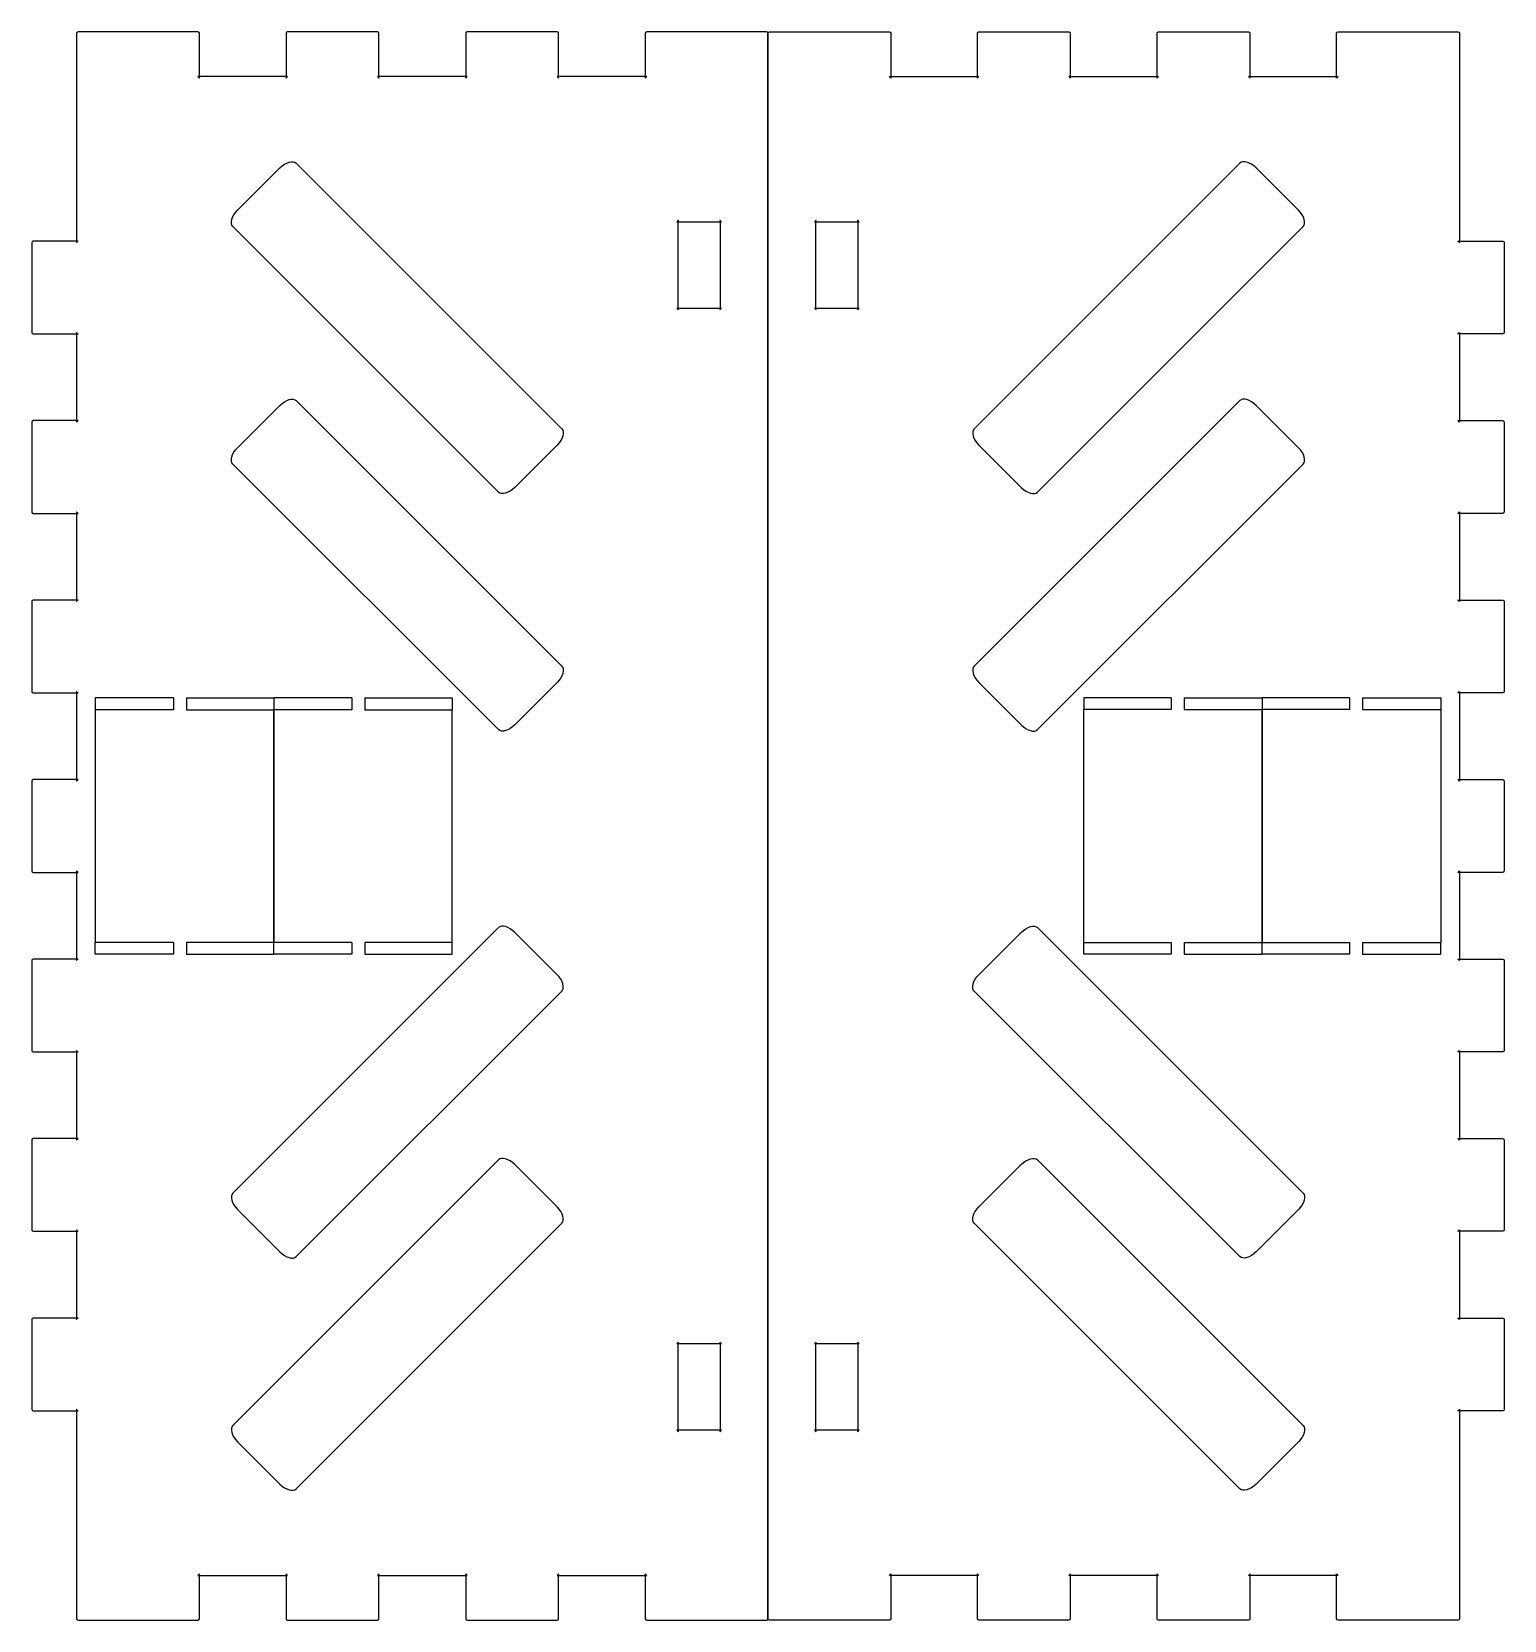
# Model space of a CAD drawing. Extents: x -248 to 293, y -42 to 281.
# Drawn here: x 195 to 293.4, y 43.8 to 150 of the extents above; entities that cross this region are included whole.
import ezdxf

# ---------------------------------------------------------------- set-up
doc = ezdxf.new("R2010")
doc.units = 0
doc.layers.add('Ebene_1', color=7, linetype='CONTINUOUS')

msp = doc.modelspace()

# ---------------------------------------------------------------- linework, layer by layer
at = {"layer": 'Ebene_1', "color": 2}
for points in [[(198.00432, 149.89519), (198.00432, 146.89517)], [(206.10446, 149.99429), (198.10557, 149.99429)], [(206.20569, 146.89517), (206.20569, 149.89519)], [(212.00609, 149.89519), (212.00609, 146.89517)], [(218.10665, 149.99429), (212.10449, 149.99429)], [(218.20505, 146.89517), (218.20505, 149.89519)], [(224.0058, 149.89519), (224.0058, 146.89517)], [(230.10497, 149.99429), (224.10634, 149.99429)], [(230.20588, 146.89517), (230.20588, 149.89519)], [(236.00522, 149.89519), (236.00522, 146.89517)], [(244.10532, 149.99429), (236.10432, 149.99429)], [(244.20442, 43.895), (244.20442, 46.89503), (244.20442, 146.89517), (244.20442, 149.89519)], [(244.20447, 43.89571), (244.20447, 46.89572), (244.20447, 146.89588), (244.20447, 149.8959)], [(244.30357, 149.995), (252.30457, 149.995)], [(252.40367, 149.8959), (252.40367, 146.89588)], [(258.20338, 146.89588), (258.20338, 149.8959)], [(258.30392, 149.995), (264.30255, 149.995)], [(264.40309, 149.8959), (264.40309, 146.89588)], [(270.20522, 146.89588), (270.20522, 149.8959)], [(270.30402, 149.995), (276.30477, 149.995)], [(276.40357, 149.8959), (276.40357, 146.89588)], [(282.2032, 146.89588), (282.2032, 149.8959)], [(282.30552, 149.995), (290.30297, 149.995)], [(290.40529, 149.8959), (290.40529, 146.89588)], [(198.00432, 146.89517), (198.00432, 135.89415)], [(212.10449, 146.99427), (206.10446, 146.99427)], [(224.10634, 146.99427), (218.10665, 146.99427)], [(236.10432, 146.99427), (230.10497, 146.99427)], [(252.30457, 146.99498), (258.30392, 146.99498)], [(264.30255, 146.99498), (270.30402, 146.99498)], [(276.30477, 146.99498), (282.30552, 146.99498)], [(290.40529, 146.89588), (290.40529, 135.89486)], [(198.10557, 135.99469), (195.10554, 135.99469)], [(290.30297, 135.9954), (293.3016, 135.9954)], [(195.005, 135.89415), (195.005, 129.89446)], [(293.40389, 135.89486), (293.40389, 129.89481)], [(195.10554, 129.79496), (198.10557, 129.79496)], [(198.00432, 129.89446), (198.00432, 123.89442)], [(293.3016, 129.79571), (290.30297, 129.79571)], [(290.40529, 129.89481), (290.40529, 123.89513)], [(195.005, 123.89442), (195.005, 117.89438)], [(198.10557, 123.99496), (195.10554, 123.99496)], [(290.30297, 123.99567), (293.3016, 123.99567)], [(293.40389, 123.89513), (293.40389, 117.89507)], [(198.00432, 117.89438), (198.00432, 111.89432)], [(290.40529, 117.89507), (290.40529, 111.89503)], [(195.10554, 117.79528), (198.10557, 117.79528)], [(293.3016, 117.79597), (290.30297, 117.79597)], [(195.005, 111.89432), (195.005, 105.895)], [(198.10557, 111.99486), (195.10554, 111.99486)], [(290.30297, 111.99557), (293.3016, 111.99557)], [(293.40389, 111.89503), (293.40389, 105.89569)], [(195.10554, 105.7951), (198.10557, 105.7951)], [(198.00432, 105.895), (198.00432, 99.89494)], [(293.3016, 105.79589), (290.30297, 105.79589)], [(290.40529, 105.89569), (290.40529, 99.89565)], [(195.005, 99.89494), (195.005, 93.89456)], [(198.10557, 99.99513), (195.10554, 99.99513)], [(290.30297, 99.99585), (293.3016, 99.99585)], [(293.40389, 99.89565), (293.40389, 93.89524)], [(195.10554, 93.79576), (198.10557, 93.79576)], [(198.00432, 93.89456), (198.00432, 87.89449)], [(293.3016, 93.79644), (290.30297, 93.79644)], [(290.40529, 93.89524), (290.40529, 87.89521)], [(195.005, 87.89449), (195.005, 81.89446)], [(198.10557, 87.99504), (195.10554, 87.99504)], [(290.30297, 87.99575), (293.3016, 87.99575)], [(293.40389, 87.89521), (293.40389, 81.89517)], [(195.10554, 81.79536), (198.10557, 81.79536)], [(198.00432, 81.89446), (198.00432, 75.89442)], [(293.3016, 81.79607), (290.30297, 81.79607)], [(290.40529, 81.89517), (290.40529, 75.89511)], [(195.005, 75.89442), (195.005, 69.89507)], [(198.10557, 75.99565), (195.10554, 75.99565)], [(290.30297, 75.99637), (293.3016, 75.99637)], [(293.40389, 75.89511), (293.40389, 69.89579)], [(195.10554, 69.79527), (198.10557, 69.79527)], [(198.00432, 69.89507), (198.00432, 63.89467)], [(293.3016, 69.79589), (290.30297, 69.79589)], [(290.40529, 69.89579), (290.40529, 63.89538)], [(195.005, 63.89467), (195.005, 57.89463)], [(198.10557, 63.99521), (195.10554, 63.99521)], [(290.30297, 63.99592), (293.3016, 63.99592)], [(293.40389, 63.89538), (293.40389, 57.89535)], [(195.10554, 57.79583), (198.10557, 57.79583)], [(198.00432, 57.89463), (198.00432, 46.89503), (198.00432, 43.895)], [(293.3016, 57.79655), (290.30297, 57.79655)], [(290.40529, 57.89535), (290.40529, 46.89572), (290.40529, 43.89571)], [(206.10446, 46.79449), (212.10449, 46.79449)], [(206.20569, 43.895), (206.20569, 46.89503)], [(212.00609, 46.89503), (212.00609, 43.895)], [(218.10665, 46.79449), (224.10634, 46.79449)], [(218.20505, 43.895), (218.20505, 46.89503)], [(224.0058, 46.89503), (224.0058, 43.895)], [(230.10497, 46.79449), (236.10432, 46.79449)], [(230.20588, 43.895), (230.20588, 46.89503)], [(236.00522, 46.89503), (236.00522, 43.895)], [(258.30392, 46.79518), (252.30457, 46.79518)], [(252.40367, 46.89572), (252.40367, 43.89571)], [(258.20338, 43.89571), (258.20338, 46.89572)], [(270.30402, 46.79518), (264.30255, 46.79518)], [(264.40309, 46.89572), (264.40309, 43.89571)], [(270.20522, 43.89571), (270.20522, 46.89572)], [(282.30552, 46.79518), (276.30477, 46.79518)], [(276.40357, 46.89572), (276.40357, 43.89571)], [(282.2032, 43.89571), (282.2032, 46.89572)], [(198.10557, 43.79446), (206.10446, 43.79446)], [(212.10449, 43.79446), (218.10665, 43.79446)], [(224.10634, 43.79446), (230.10497, 43.79446)], [(236.10432, 43.79446), (244.10532, 43.79446)], [(252.30457, 43.79517), (244.30357, 43.79517)], [(264.30255, 43.79517), (258.30392, 43.79517)], [(276.30477, 43.79517), (270.30402, 43.79517)], [(290.30297, 43.79517), (282.30552, 43.79517)]]:
    msp.add_lwpolyline(points, dxfattribs=at)
at = {"layer": 'Ebene_1', "color": 3}
for points in [[(208.75558, 138.06021), (211.58379, 140.88948)], [(212.67951, 141.20769), (230.42919, 123.45838)], [(275.72972, 141.20839), (257.97972, 123.4591)], [(279.65262, 138.06091), (276.82335, 140.88984)], [(238.10531, 137.29432), (241.10532, 137.29432)], [(238.20511, 134.39484), (238.20511, 137.39487)], [(241.00478, 137.39487), (241.00478, 131.39482)], [(247.3036, 137.29503), (250.30363, 137.29503)], [(247.40449, 131.39553), (247.40449, 137.39557)], [(250.20373, 137.39557), (250.20378, 134.39555)], [(226.18633, 119.21552), (208.43702, 136.96518)], [(262.22258, 119.21624), (279.97012, 136.96589)], [(238.20511, 131.39482), (238.20511, 134.39484)], [(250.20378, 134.39555), (250.20378, 131.39553)], [(241.10532, 131.49572), (238.10531, 131.49572)], [(250.30368, 131.49642), (247.3036, 131.49642)], [(212.67988, 125.33269), (230.42954, 107.58373)], [(275.72972, 125.33341), (257.97935, 107.58444)], [(208.75593, 122.18521), (211.58414, 125.01448)], [(279.65262, 122.18592), (276.82335, 125.01485)], [(230.11026, 122.36301), (227.28171, 119.53443)], [(258.29863, 122.36372), (261.12721, 119.53514)], [(226.18668, 103.34087), (208.43737, 121.09018)], [(262.22221, 103.34158), (279.97012, 121.09089)], [(230.11063, 106.48835), (227.28205, 103.6598)], [(258.29828, 106.48907), (261.12684, 103.66048)], [(204.47214, 105.47235), (199.24752, 105.47235), (199.24752, 104.67225)], [(204.47214, 105.47235), (204.47214, 104.67225)], [(205.34352, 105.47235), (211.17139, 105.47235), (211.17139, 104.67225)], [(205.34352, 105.47235), (205.34352, 104.67225)], [(216.39638, 105.47235), (211.17139, 105.47235), (211.17139, 104.67225)], [(216.39638, 105.47235), (216.39638, 104.67225)], [(217.26776, 105.47235), (223.09563, 105.47235), (223.09563, 104.67225)], [(217.26776, 105.47235), (217.26776, 104.67225)], [(271.1401, 105.47307), (265.31326, 105.47307), (265.31326, 104.67297)], [(271.1401, 105.47307), (271.1401, 104.67297)], [(272.01145, 105.47307), (277.2361, 105.47307), (277.2361, 104.67297)], [(272.01145, 105.47307), (272.01145, 104.67297)], [(283.06397, 105.47307), (277.2361, 105.47307), (277.2361, 104.67297)], [(283.06397, 105.47307), (283.06397, 104.67297)], [(283.93535, 105.47307), (289.15997, 105.47307), (289.15997, 104.67297)], [(283.93535, 105.47307), (283.93535, 104.67297)], [(199.24752, 104.67225), (199.24752, 89.11618)], [(204.47214, 104.67225), (199.24752, 104.67225)], [(205.34352, 104.67225), (211.17139, 104.67225)], [(211.17139, 89.11618), (211.17139, 104.67225)], [(211.17139, 104.67225), (211.17139, 89.11618)], [(216.39638, 104.67225), (211.17139, 104.67225)], [(217.26776, 104.67225), (223.09563, 104.67225)], [(223.09563, 89.11618), (223.09563, 104.67225)], [(265.31326, 89.11687), (265.31326, 104.67297)], [(271.1401, 104.67297), (265.31326, 104.67297)], [(272.01145, 104.67297), (277.2361, 104.67297)], [(277.2361, 89.11687), (277.2361, 104.67297)], [(283.06397, 104.67297), (277.2361, 104.67297)], [(277.2361, 104.67297), (277.2361, 89.11687)], [(283.93535, 104.67297), (289.15997, 104.67297)], [(289.15997, 104.67297), (289.15997, 89.11687)], [(226.18702, 90.09866), (208.43702, 72.34935)], [(230.11098, 86.95189), (227.2824, 89.78044)], [(258.29791, 86.95258), (261.12649, 89.78081)], [(262.22187, 90.09937), (279.97012, 72.35006)], [(204.47214, 88.31608), (199.24752, 88.31608), (199.24752, 89.11618)], [(204.47214, 89.11618), (199.24752, 89.11618)], [(204.47214, 89.11618), (204.47214, 88.31608)], [(205.34352, 88.31608), (211.17139, 88.31608), (211.17139, 89.11618), (205.34352, 89.11618)], [(205.34352, 89.11618), (205.34352, 88.31608)], [(216.39638, 88.31608), (211.17139, 88.31608), (211.17139, 89.11618)], [(216.39638, 89.11618), (211.17139, 89.11618)], [(216.39638, 89.11618), (216.39638, 88.31608)], [(217.26776, 88.31608), (223.09563, 88.31608), (223.09563, 89.11618), (217.26776, 89.11618)], [(217.26776, 89.11618), (217.26776, 88.31608)], [(271.1401, 88.31677), (265.31326, 88.31677), (265.31326, 89.11687), (271.1401, 89.11687)], [(271.1401, 89.11687), (271.1401, 88.31677)], [(272.01145, 88.31677), (277.2361, 88.31677), (277.2361, 89.11687)], [(272.01145, 89.11687), (277.2361, 89.11687)], [(272.01145, 89.11687), (272.01145, 88.31677)], [(283.06397, 88.31677), (277.2361, 88.31677), (277.2361, 89.11687), (283.06397, 89.11687)], [(283.06397, 89.11687), (283.06397, 88.31677)], [(283.93535, 88.31677), (289.15997, 88.31677), (289.15997, 89.11687)], [(283.93535, 89.11687), (289.15997, 89.11687)], [(283.93535, 89.11687), (283.93535, 88.31677)], [(212.68023, 68.10721), (230.42919, 85.85614)], [(275.72972, 68.10789), (257.97972, 85.85686)], [(226.18633, 74.57291), (208.43702, 56.82394)], [(262.22258, 74.57362), (279.97012, 56.82466)], [(230.11026, 71.42614), (227.28171, 74.25469)], [(258.29863, 71.42683), (261.12721, 74.25541)], [(208.75627, 71.25397), (211.58451, 68.42539)], [(279.65262, 71.25469), (276.82335, 68.42611)], [(212.67951, 52.58146), (230.42848, 70.33076)], [(275.72972, 52.58214), (257.98041, 70.33145)], [(238.10528, 62.29518), (241.10529, 62.29518)], [(238.20508, 56.39532), (238.20508, 62.39538)], [(241.00475, 62.39538), (241.00475, 59.39535)], [(247.3036, 62.2959), (250.30363, 62.2959)], [(247.40449, 59.39606), (247.40449, 62.39607)], [(250.20373, 62.39607), (250.20373, 56.39603)], [(241.00475, 59.39535), (241.00475, 56.39532)], [(247.40449, 56.39603), (247.40449, 59.39606)], [(241.10529, 56.49442), (238.10528, 56.49442)], [(250.30363, 56.49513), (247.3036, 56.49513)], [(208.75558, 55.72822), (211.58451, 52.90001)], [(279.65262, 55.72894), (276.82335, 52.9007)]]:
    msp.add_lwpolyline(points, dxfattribs=at)
at = {"layer": 'Ebene_1', "color": 2}
for points in [[(198.10557, 149.99429), (198.04987, 149.99429), (198.00432, 149.95019), (198.00432, 149.89519)], [(206.20569, 149.89519), (206.20569, 149.95019), (206.16019, 149.99429), (206.10446, 149.99429)], [(212.10449, 149.99429), (212.05019, 149.99429), (212.00609, 149.95019), (212.00609, 149.89519)], [(218.20505, 149.89519), (218.20505, 149.95019), (218.15955, 149.99429), (218.10665, 149.99429)], [(224.10634, 149.99429), (224.04994, 149.99429), (224.0058, 149.95019), (224.0058, 149.89519)], [(230.20588, 149.89519), (230.20588, 149.95019), (230.16178, 149.99429), (230.10497, 149.99429)], [(236.10432, 149.99429), (236.04932, 149.99429), (236.00522, 149.95019), (236.00522, 149.89519)], [(244.20442, 149.89519), (244.20442, 149.95019), (244.16032, 149.99429), (244.10532, 149.99429)], [(244.20447, 149.8959), (244.20447, 149.9509), (244.24857, 149.995), (244.30357, 149.995)], [(252.30457, 149.995), (252.35957, 149.995), (252.40367, 149.9509), (252.40367, 149.8959)], [(258.20338, 149.8959), (258.20338, 149.9509), (258.24748, 149.995), (258.30392, 149.995)], [(264.30255, 149.995), (264.35895, 149.995), (264.40309, 149.9509), (264.40309, 149.8959)], [(270.20522, 149.8959), (270.20522, 149.9509), (270.25112, 149.995), (270.30402, 149.995)], [(276.30477, 149.995), (276.35767, 149.995), (276.40357, 149.9509), (276.40357, 149.8959)], [(282.2032, 149.8959), (282.2032, 149.9509), (282.2491, 149.995), (282.30552, 149.995)], [(290.30297, 149.995), (290.35947, 149.995), (290.40529, 149.9509), (290.40529, 149.8959)], [(206.10446, 146.99427), (206.16016, 146.99427), (206.20569, 146.95017), (206.20569, 146.89517)], [(212.00609, 146.89517), (212.00609, 146.95017), (212.05019, 146.99427), (212.10449, 146.99427)], [(218.10665, 146.99427), (218.15955, 146.99427), (218.20505, 146.95017), (218.20505, 146.89517)], [(224.0058, 146.89517), (224.0058, 146.95017), (224.0499, 146.99427), (224.10634, 146.99427)], [(230.10497, 146.99427), (230.16177, 146.99427), (230.20588, 146.95017), (230.20588, 146.89517)], [(236.00522, 146.89517), (236.00522, 146.95017), (236.04932, 146.99427), (236.10432, 146.99427)], [(252.40367, 146.89588), (252.40367, 146.95088), (252.35957, 146.99498), (252.30457, 146.99498)], [(258.30392, 146.99498), (258.24752, 146.99498), (258.20338, 146.95088), (258.20338, 146.89588)], [(264.40309, 146.89588), (264.40309, 146.95088), (264.35899, 146.99498), (264.30255, 146.99498)], [(270.30402, 146.99498), (270.25112, 146.99498), (270.20522, 146.95088), (270.20522, 146.89588)], [(276.40357, 146.89588), (276.40357, 146.95088), (276.35767, 146.99498), (276.30477, 146.99498)], [(282.30552, 146.99498), (282.24902, 146.99498), (282.2032, 146.95088), (282.2032, 146.89588)], [(195.10554, 135.99469), (195.04984, 135.99469), (195.005, 135.95059), (195.005, 135.89415)], [(198.00432, 135.89415), (198.00432, 135.95055), (198.04982, 135.99469), (198.10557, 135.99469)], [(290.40529, 135.89486), (290.40529, 135.95126), (290.35939, 135.9954), (290.30297, 135.9954)], [(293.3016, 135.9954), (293.358, 135.9954), (293.40389, 135.9513), (293.40389, 135.89486)], [(195.005, 129.89446), (195.005, 129.83906), (195.0498, 129.79496), (195.10554, 129.79496)], [(198.10557, 129.79496), (198.04987, 129.79496), (198.00432, 129.83906), (198.00432, 129.89446)], [(290.30297, 129.79571), (290.35947, 129.79571), (290.40529, 129.83981), (290.40529, 129.89481)], [(293.40389, 129.89481), (293.40389, 129.83981), (293.35809, 129.79571), (293.3016, 129.79571)], [(195.10554, 123.99496), (195.04984, 123.99496), (195.005, 123.94946), (195.005, 123.89442)], [(198.00432, 123.89442), (198.00432, 123.94942), (198.04982, 123.99496), (198.10557, 123.99496)], [(290.40529, 123.89513), (290.40529, 123.95013), (290.35939, 123.99567), (290.30297, 123.99567)], [(293.3016, 123.99567), (293.358, 123.99567), (293.40389, 123.95017), (293.40389, 123.89513)], [(195.005, 117.89438), (195.005, 117.83938), (195.0498, 117.79528), (195.10554, 117.79528)], [(198.10557, 117.79528), (198.04987, 117.79528), (198.00432, 117.83938), (198.00432, 117.89438)], [(290.30297, 117.79597), (290.35947, 117.79597), (290.40529, 117.84007), (290.40529, 117.89507)], [(293.40389, 117.89507), (293.40389, 117.84007), (293.35809, 117.79597), (293.3016, 117.79597)], [(195.10554, 111.99486), (195.04984, 111.99486), (195.005, 111.95006), (195.005, 111.89432)], [(198.00432, 111.89432), (198.00432, 111.95012), (198.04982, 111.99486), (198.10557, 111.99486)], [(290.40529, 111.89503), (290.40529, 111.95073), (290.35939, 111.99557), (290.30297, 111.99557)], [(293.3016, 111.99557), (293.358, 111.99557), (293.40389, 111.95077), (293.40389, 111.89503)], [(195.005, 105.895), (195.005, 105.8392), (195.0498, 105.7951), (195.10554, 105.7951)], [(198.10557, 105.7951), (198.04987, 105.7951), (198.00432, 105.8392), (198.00432, 105.895)], [(290.30297, 105.79589), (290.35947, 105.79589), (290.40529, 105.83999), (290.40529, 105.89569)], [(293.40389, 105.89569), (293.40389, 105.83999), (293.35809, 105.79589), (293.3016, 105.79589)], [(195.10554, 99.99513), (195.04984, 99.99513), (195.005, 99.94963), (195.005, 99.89494)], [(198.00432, 99.89494), (198.00432, 99.94964), (198.04982, 99.99513), (198.10557, 99.99513)], [(290.40529, 99.89565), (290.40529, 99.95035), (290.35939, 99.99585), (290.30297, 99.99585)], [(293.3016, 99.99585), (293.358, 99.99585), (293.40389, 99.95035), (293.40389, 99.89565)], [(195.005, 93.89456), (195.005, 93.83986), (195.0498, 93.79576), (195.10554, 93.79576)], [(198.10557, 93.79576), (198.04987, 93.79576), (198.00432, 93.83986), (198.00432, 93.89456)], [(290.30297, 93.79644), (290.35947, 93.79644), (290.40529, 93.84054), (290.40529, 93.89524)], [(293.40389, 93.89524), (293.40389, 93.84054), (293.35809, 93.79644), (293.3016, 93.79644)], [(195.10554, 87.99504), (195.04984, 87.99504), (195.005, 87.94954), (195.005, 87.89449)], [(198.00432, 87.89449), (198.00432, 87.94949), (198.04982, 87.99504), (198.10557, 87.99504)], [(290.40529, 87.89521), (290.40529, 87.95021), (290.35939, 87.99575), (290.30297, 87.99575)], [(293.3016, 87.99575), (293.358, 87.99575), (293.40389, 87.95025), (293.40389, 87.89521)], [(195.005, 81.89446), (195.005, 81.83946), (195.0498, 81.79536), (195.10554, 81.79536)], [(198.10557, 81.79536), (198.04987, 81.79536), (198.00432, 81.83946), (198.00432, 81.89446)], [(290.30297, 81.79607), (290.35947, 81.79607), (290.40529, 81.84017), (290.40529, 81.89517)], [(293.40389, 81.89517), (293.40389, 81.84017), (293.35809, 81.79607), (293.3016, 81.79607)], [(195.10554, 75.99565), (195.04984, 75.99565), (195.005, 75.95015), (195.005, 75.89442)], [(198.00432, 75.89442), (198.00432, 75.95012), (198.04982, 75.99565), (198.10557, 75.99565)], [(290.40529, 75.89511), (290.40529, 75.95091), (290.35939, 75.99637), (290.30297, 75.99637)], [(293.3016, 75.99637), (293.358, 75.99637), (293.40389, 75.95087), (293.40389, 75.89511)], [(195.005, 69.89507), (195.005, 69.83937), (195.0498, 69.79527), (195.10554, 69.79527)], [(198.10557, 69.79527), (198.04987, 69.79527), (198.00432, 69.83937), (198.00432, 69.89507)], [(290.30297, 69.79589), (290.35947, 69.79589), (290.40529, 69.83999), (290.40529, 69.89579)], [(293.40389, 69.89579), (293.40389, 69.83999), (293.35809, 69.79589), (293.3016, 69.79589)], [(195.10554, 63.99521), (195.04984, 63.99521), (195.005, 63.94971), (195.005, 63.89467)], [(198.00432, 63.89467), (198.00432, 63.94967), (198.04982, 63.99521), (198.10557, 63.99521)], [(290.40529, 63.89538), (290.40529, 63.95038), (290.35939, 63.99592), (290.30297, 63.99592)], [(293.3016, 63.99592), (293.358, 63.99592), (293.40389, 63.95042), (293.40389, 63.89538)], [(195.005, 57.89463), (195.005, 57.83963), (195.0498, 57.79583), (195.10554, 57.79583)], [(198.10557, 57.79583), (198.04987, 57.79583), (198.00432, 57.83953), (198.00432, 57.89463)], [(290.30297, 57.79655), (290.35947, 57.79655), (290.40529, 57.83995), (290.40529, 57.89535)], [(293.40389, 57.89535), (293.40389, 57.83995), (293.35809, 57.79655), (293.3016, 57.79655)], [(206.20569, 46.89503), (206.20569, 46.84003), (206.16019, 46.79449), (206.10446, 46.79449)], [(212.10449, 46.79449), (212.05019, 46.79449), (212.00609, 46.83999), (212.00609, 46.89503)], [(218.20505, 46.89503), (218.20505, 46.84003), (218.15955, 46.79449), (218.10665, 46.79449)], [(224.10634, 46.79449), (224.04994, 46.79449), (224.0058, 46.83999), (224.0058, 46.89503)], [(230.20588, 46.89503), (230.20588, 46.84003), (230.16178, 46.79449), (230.10497, 46.79449)], [(236.10432, 46.79449), (236.04932, 46.79449), (236.00522, 46.83999), (236.00522, 46.89503)], [(252.30457, 46.79518), (252.35957, 46.79518), (252.40367, 46.84068), (252.40367, 46.89572)], [(258.20338, 46.89572), (258.20338, 46.84072), (258.24748, 46.79518), (258.30392, 46.79518)], [(264.30255, 46.79518), (264.35895, 46.79518), (264.40309, 46.84068), (264.40309, 46.89572)], [(270.20522, 46.89572), (270.20522, 46.84072), (270.25112, 46.79518), (270.30402, 46.79518)], [(276.30477, 46.79518), (276.35767, 46.79518), (276.40357, 46.84068), (276.40357, 46.89572)], [(282.2032, 46.89572), (282.2032, 46.84072), (282.2491, 46.79518), (282.30552, 46.79518)], [(198.00432, 43.895), (198.00432, 43.84), (198.04982, 43.79446), (198.10557, 43.79446)], [(206.10446, 43.79446), (206.16016, 43.79446), (206.20569, 43.83996), (206.20569, 43.895)], [(212.00609, 43.895), (212.00609, 43.84), (212.05019, 43.79446), (212.10449, 43.79446)], [(218.10665, 43.79446), (218.15955, 43.79446), (218.20505, 43.83996), (218.20505, 43.895)], [(224.0058, 43.895), (224.0058, 43.84), (224.0499, 43.79446), (224.10634, 43.79446)], [(230.10497, 43.79446), (230.16177, 43.79446), (230.20588, 43.83996), (230.20588, 43.895)], [(236.00522, 43.895), (236.00522, 43.84), (236.04932, 43.79446), (236.10432, 43.79446)], [(244.10532, 43.79446), (244.16032, 43.79446), (244.20442, 43.83996), (244.20442, 43.895)], [(244.30357, 43.79517), (244.24857, 43.79517), (244.20447, 43.84067), (244.20447, 43.89571)], [(252.40367, 43.89571), (252.40367, 43.84071), (252.35957, 43.79517), (252.30457, 43.79517)], [(258.30392, 43.79517), (258.24752, 43.79517), (258.20338, 43.84067), (258.20338, 43.89571)], [(264.40309, 43.89571), (264.40309, 43.84071), (264.35899, 43.79517), (264.30255, 43.79517)], [(270.30402, 43.79517), (270.25112, 43.79517), (270.20522, 43.84067), (270.20522, 43.89571)], [(276.40357, 43.89571), (276.40357, 43.84071), (276.35767, 43.79517), (276.30477, 43.79517)], [(282.30552, 43.79517), (282.24902, 43.79517), (282.2032, 43.84067), (282.2032, 43.89571)], [(290.40529, 43.89571), (290.40529, 43.84071), (290.35939, 43.79517), (290.30297, 43.79517)]]:
    msp.add_open_spline(points, degree=3, dxfattribs=at)
at = {"layer": 'Ebene_1', "color": 3}
for points in [[(211.58379, 140.88948), (211.97466, 141.2793), (212.46504, 141.42182), (212.67951, 141.20769)], [(276.82335, 140.88984), (276.43529, 141.28001), (275.94493, 141.42253), (275.72972, 141.20839)], [(279.97012, 136.96589), (280.1853, 137.18038), (280.04422, 137.67074), (279.65262, 138.06091)], [(208.43702, 136.96518), (208.22287, 137.17967), (208.36472, 137.67039), (208.75558, 138.06021)], [(238.20511, 137.39487), (238.20511, 137.33987), (238.16101, 137.29432), (238.10531, 137.29432)], [(241.10532, 137.29432), (241.05102, 137.29432), (241.00478, 137.33982), (241.00478, 137.39487)], [(247.40449, 137.39557), (247.40449, 137.34057), (247.35829, 137.29503), (247.3036, 137.29503)], [(250.30363, 137.29503), (250.24793, 137.29503), (250.20373, 137.34053), (250.20373, 137.39557)], [(238.10531, 131.49572), (238.16101, 131.49572), (238.20511, 131.45022), (238.20511, 131.39482)], [(241.00478, 131.39482), (241.00478, 131.45022), (241.05098, 131.49572), (241.10532, 131.49572)], [(247.3036, 131.49642), (247.3583, 131.49642), (247.40449, 131.45092), (247.40449, 131.39553)], [(250.20378, 131.39553), (250.20378, 131.45093), (250.24788, 131.49642), (250.30368, 131.49642)], [(211.58414, 125.01448), (211.97503, 125.40431), (212.46539, 125.54682), (212.67988, 125.33269)], [(276.82335, 125.01485), (276.43529, 125.405), (275.94493, 125.54753), (275.72972, 125.33341)], [(230.42919, 123.45838), (230.64366, 123.24426), (230.50079, 122.75353), (230.11026, 122.36301)], [(257.97972, 123.4591), (257.76557, 123.24494), (257.90812, 122.75425), (258.29863, 122.36372)], [(208.43737, 121.09018), (208.22324, 121.30467), (208.36507, 121.7954), (208.75593, 122.18521)], [(279.97012, 121.09089), (280.1853, 121.30539), (280.04422, 121.79574), (279.65262, 122.18592)], [(227.28171, 119.53443), (226.89118, 119.1439), (226.40046, 119.0014), (226.18633, 119.21552)], [(261.12721, 119.53514), (261.51773, 119.14462), (262.00843, 119.00209), (262.22258, 119.21624)], [(230.42954, 107.58373), (230.64403, 107.3696), (230.50114, 106.87888), (230.11063, 106.48835)], [(257.97935, 107.58444), (257.76523, 107.37031), (257.90775, 106.87959), (258.29828, 106.48907)], [(227.28205, 103.6598), (226.89153, 103.26927), (226.4008, 103.12674), (226.18668, 103.34087)], [(261.12684, 103.66048), (261.51736, 103.26996), (262.00809, 103.12746), (262.22221, 103.34158)], [(227.2824, 89.78044), (226.89187, 90.17097), (226.40117, 90.3135), (226.18702, 90.09866)], [(261.12649, 89.78081), (261.51702, 90.17168), (262.00774, 90.31421), (262.22187, 90.09937)], [(230.42919, 85.85614), (230.64366, 86.07064), (230.50149, 86.56136), (230.11098, 86.95189)], [(257.97972, 85.85686), (257.76557, 86.07136), (257.90742, 86.56171), (258.29791, 86.95258)], [(227.28171, 74.25469), (226.89118, 74.64522), (226.40046, 74.78775), (226.18633, 74.57291)], [(261.12721, 74.25541), (261.51773, 74.64593), (262.00843, 74.78846), (262.22258, 74.57362)], [(208.43702, 72.34935), (208.22287, 72.13522), (208.36542, 71.6445), (208.75627, 71.25397)], [(279.97012, 72.35006), (280.1853, 72.13591), (280.04422, 71.64521), (279.65262, 71.25469)], [(230.42848, 70.33076), (230.64366, 70.54489), (230.50078, 71.03561), (230.11026, 71.42614)], [(257.98041, 70.33145), (257.76557, 70.54561), (257.90811, 71.0363), (258.29863, 71.42683)], [(211.58451, 68.42539), (211.97538, 68.03487), (212.46573, 67.89305), (212.68023, 68.10721)], [(276.82335, 68.42611), (276.43529, 68.03558), (275.94139, 67.89377), (275.72972, 68.10789)], [(238.20508, 62.39538), (238.20508, 62.34068), (238.16098, 62.29518), (238.10528, 62.29518)], [(241.10529, 62.29518), (241.05099, 62.29518), (241.00475, 62.34068), (241.00475, 62.39538)], [(247.40449, 62.39607), (247.40449, 62.34137), (247.35829, 62.2959), (247.3036, 62.2959)], [(250.30363, 62.2959), (250.24793, 62.2959), (250.20373, 62.3414), (250.20373, 62.39607)], [(208.43702, 56.82394), (208.22287, 56.60947), (208.36542, 56.11909), (208.75558, 55.72822)], [(238.10528, 56.49442), (238.16098, 56.49442), (238.20508, 56.45032), (238.20508, 56.39532)], [(241.00475, 56.39532), (241.00475, 56.45032), (241.05095, 56.49442), (241.10529, 56.49442)], [(247.3036, 56.49513), (247.3583, 56.49513), (247.40449, 56.45103), (247.40449, 56.39603)], [(250.20373, 56.39603), (250.20373, 56.45103), (250.24783, 56.49513), (250.30363, 56.49513)], [(279.97012, 56.82466), (280.1853, 56.61016), (280.04422, 56.11981), (279.65262, 55.72894)], [(211.58451, 52.90001), (211.97466, 52.50912), (212.46504, 52.3673), (212.67951, 52.58146)], [(276.82335, 52.9007), (276.43529, 52.50983), (275.94493, 52.36802), (275.72972, 52.58214)]]:
    msp.add_open_spline(points, degree=3, dxfattribs=at)

doc.saveas('drawing.dxf')
